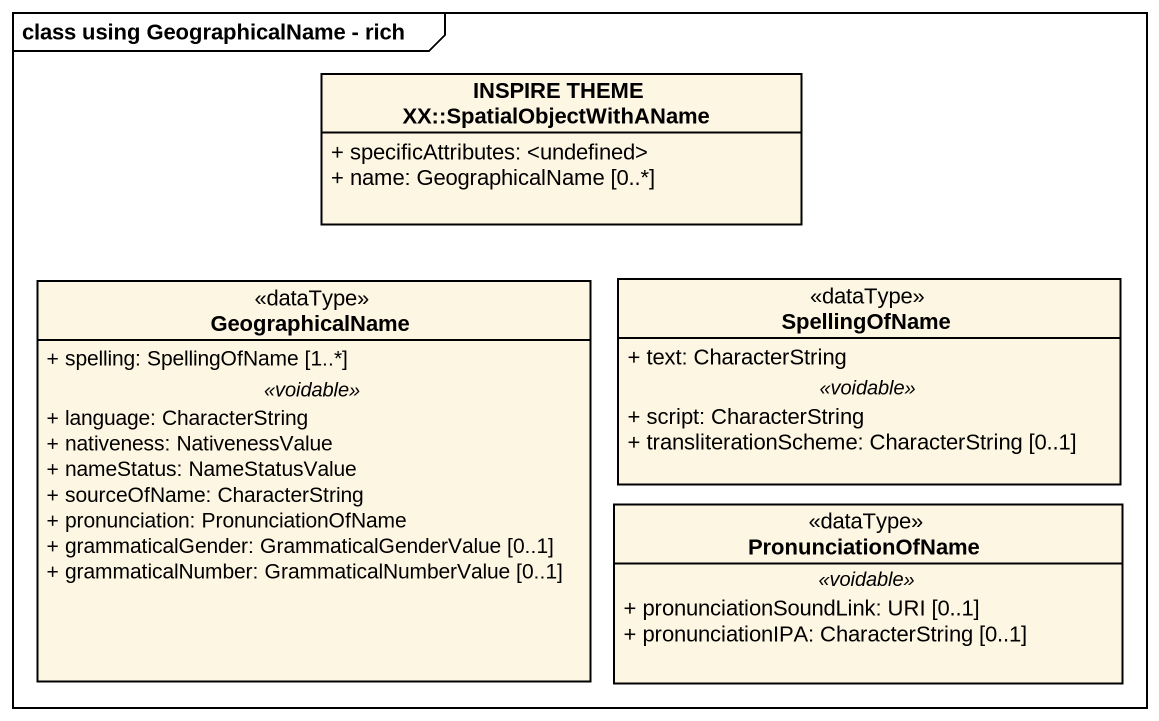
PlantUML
@startuml
mainframe class using GeographicalName - rich
hide circle
hide empty members
skinparam classAttributeIconSize 0
class "INSPIRE THEME XX::SpatialObjectWithAName" as INSPIRE_THEME_XX {
  + specificAttributes: <undefined>
  + name: GeographicalName [0..*]
}
class GeographicalName <<dataType>> {
  + spelling: SpellingOfName [1..*]
  .. <<voidable>> ..
  + language: CharacterString
  + nativeness: NativenessValue
  + nameStatus: NameStatusValue
  + sourceOfName: CharacterString
  + pronunciation: PronunciationOfName
  + grammaticalGender: GrammaticalGenderValue [0..1]
  + grammaticalNumber: GrammaticalNumberValue [0..1]
}
class SpellingOfName <<dataType>> {
  + text: CharacterString
  .. <<voidable>> ..
  + script: CharacterString
  + transliterationScheme: CharacterString [0..1]
}
class PronunciationOfName <<dataType>> {
  .. <<voidable>> ..
  + pronunciationSoundLink: URI [0..1]
  + pronunciationIPA: CharacterString [0..1]
}
@enduml
